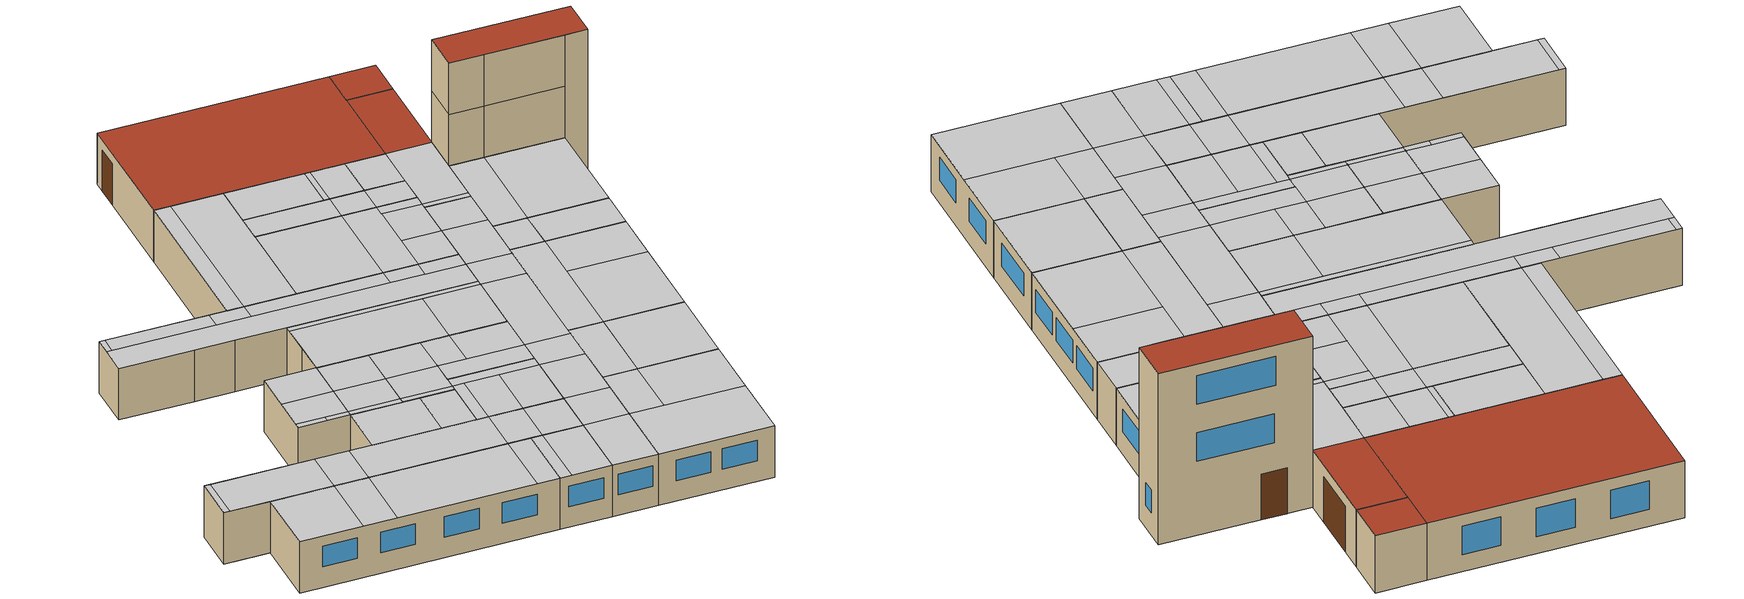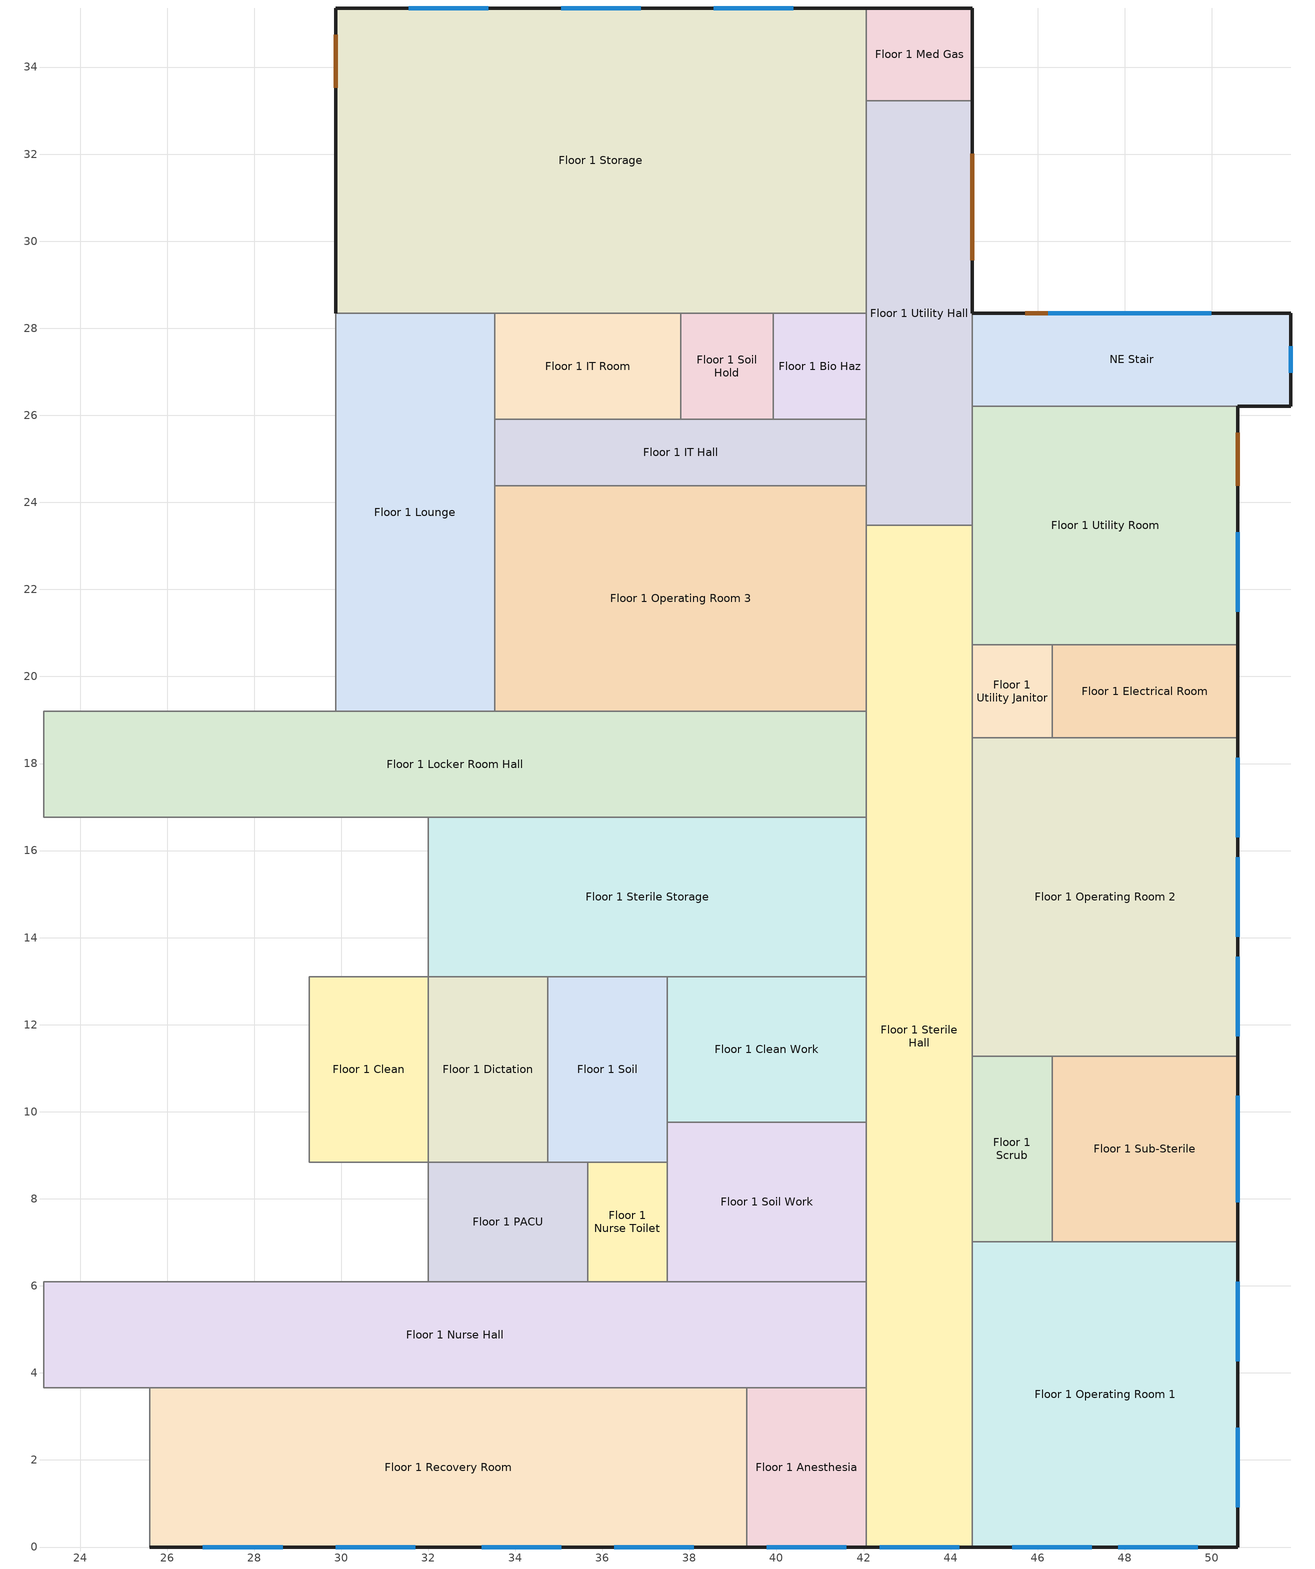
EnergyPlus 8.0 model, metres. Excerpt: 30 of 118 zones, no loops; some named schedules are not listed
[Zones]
Floor 1 Anesthesia
 floor ground (ext_slab_8in_with_carpet): 42.06,3.66 42.06,0 39.32,0 39.32,3.66 z0
 wall outside (nonres_ext_wall): 39.32,0 42.06,0 z0:3.05
 wall to Floor 1 Sterile Hall (int_wall): 42.06,0 42.06,3.66 z0:3.05
 wall to Floor 1 Nurse Hall (int_wall): 42.06,3.66 39.32,3.66 z0:3.05
 wall to Floor 1 Recovery Room (int_wall): 39.32,3.66 39.32,0 z0:3.05
 window (Window_U_0.40_SHGC_0.45): 39.78,0 41.61,0 z1.22:2.44
 ceiling to Floor 2 Exam Hall 3 (int_slab_ceiling): 39.32,0 39.93,0 39.93,3.66 39.32,3.66 z3.05
 ceiling to Floor 2 Exam 4 (int_slab_ceiling): 42.06,3.66 39.93,3.66 39.93,0 42.06,0 z3.05
Floor 1 Bio Haz
 floor ground (ext_slab_8in_with_carpet): 42.06,28.35 42.06,25.91 39.93,25.91 39.93,28.35 z0
 wall to Floor 1 Soil Hold (int_wall): 39.93,28.35 39.93,25.91 z0:3.05
 wall to Floor 1 Utility Hall (int_wall): 42.06,25.91 42.06,28.35 z0:3.05
 wall to Floor 1 Storage (int_wall): 42.06,28.35 39.93,28.35 z0:3.05
 wall to Floor 1 IT Hall (int_wall): 39.93,25.91 42.06,25.91 z0:3.05
 ceiling to Floor 2 Exam 6 (int_slab_ceiling): 42.06,25.91 42.06,28.35 39.93,28.35 39.93,25.91 z3.05
Floor 1 Clean
 floor ground (ext_slab_8in_with_carpet): 32,8.84 29.26,8.84 29.26,13.11 32,13.11 z0
 wall to Floor 1 Nurse Station (int_wall): 29.26,8.84 32,8.84 z0:3.05
 wall to Floor 1 Humid (int_wall): 32,13.11 29.26,13.11 z0:3.05
 wall to Floor 1 Nourishment (int_wall): 29.26,13.11 29.26,8.84 z0:3.05
 wall to Floor 1 Dictation (int_wall): 32,8.84 32,13.11 z0:3.05
 ceiling to Floor 2 Exam Hall 2 (int_slab_ceiling): 29.26,8.84 30.78,8.84 30.78,9.14 29.26,9.14 z3.05
 ceiling to Floor 2 Exam 3 (int_slab_ceiling): 32,8.84 32,9.14 30.78,9.14 30.78,8.84 z3.05
 ceiling to Floor 2 X-Ray (int_slab_ceiling): 29.26,13.11 29.26,10.97 32,10.97 32,13.11 z3.05
 ceiling to Floor 2 Reception Hall (int_slab_ceiling): 32,9.14 32,10.97 29.26,10.97 29.26,9.14 z3.05
Floor 1 Clean Work
 floor ground (ext_slab_8in_with_carpet): 37.49,9.75 37.49,13.11 42.06,13.11 42.06,9.75 z0
 wall to Floor 1 Sterile Storage (int_wall): 42.06,13.11 37.49,13.11 z0:3.05
 wall to Floor 1 Soil (int_wall): 37.49,13.11 37.49,9.75 z0:3.05
 wall to Floor 1 Sterile Hall (int_wall): 42.06,9.75 42.06,13.11 z0:3.05
 wall to Floor 1 Soil Work (int_wall): 37.49,9.75 42.06,9.75 z0:3.05
 ceiling to Floor 2 Scheduling 1 (int_slab_ceiling): 42.06,13.11 39.01,13.11 39.01,10.97 42.06,10.97 z3.05
 ceiling to Floor 2 X-Ray (int_slab_ceiling): 37.49,13.11 37.49,10.97 39.01,10.97 39.01,13.11 z3.05
 ceiling to Floor 2 Reception Hall (int_slab_ceiling): 42.06,10.97 37.49,10.97 37.49,9.75 42.06,9.75 z3.05
Floor 1 Dictation
 floor ground (ext_slab_8in_with_carpet): 34.75,13.11 34.75,8.84 32,8.84 32,13.11 z0
 wall to Floor 1 Sterile Storage (int_wall): 34.75,13.11 32,13.11 z0:3.05
 wall to Floor 1 Soil (int_wall): 34.75,8.84 34.75,13.11 z0:3.05
 wall to Floor 1 PACU (int_wall): 32,8.84 34.75,8.84 z0:3.05
 ceiling to Floor 2 Exam 3 (int_slab_ceiling): 34.75,8.84 34.75,9.14 32,9.14 32,8.84 z3.05
 ceiling to Floor 2 X-Ray (int_slab_ceiling): 32,13.11 32,10.97 34.75,10.97 34.75,13.11 z3.05
 ceiling to Floor 2 Reception Hall (int_slab_ceiling): 34.75,9.14 34.75,10.97 32,10.97 32,9.14 z3.05
Floor 1 Electrical Room
 floor ground (ext_slab_8in_with_carpet): 50.6,20.73 50.6,18.59 46.33,18.59 46.33,20.73 z0
 wall outside (nonres_ext_wall): 50.6,18.59 50.6,20.73 z0:3.05
 wall to Floor 1 Utility Janitor (int_wall): 46.33,20.73 46.33,18.59 z0:3.05
 wall to Floor 1 Operating Room 2 (int_wall): 46.33,18.59 50.6,18.59 z0:3.05
 wall to Floor 1 Utility Room (int_wall): 50.6,20.73 46.33,20.73 z0:3.05
 ceiling to Floor 2 Exam 5 (int_slab_ceiling): 50.6,18.59 50.6,20.73 46.33,20.73 46.33,18.59 z3.05
Floor 1 IT Hall
 floor ground (ext_slab_8in_with_carpet): 33.53,24.38 33.53,25.91 42.06,25.91 42.06,24.38 z0
 wall to Floor 1 Operating Room 3 (int_wall): 33.53,24.38 42.06,24.38 z0:3.05
 wall to Floor 1 Utility Hall (int_wall): 42.06,24.38 42.06,25.91 z0:3.05
 wall to Floor 1 Lounge (int_wall): 33.53,25.91 33.53,24.38 z0:3.05
 wall to Floor 1 Soil Hold (int_wall): 39.93,25.91 37.8,25.91 z0:3.05
 wall to Floor 1 IT Room (int_wall): 37.8,25.91 33.53,25.91 z0:3.05
 ceiling to Floor 2 Exam 6 (int_slab_ceiling): 42.06,25.91 39.93,25.91 39.93,24.38 42.06,24.38 z3.05
 ceiling to Floor 2 Exam Hall 4 (int_slab_ceiling): 39.93,25.91 38.1,25.91 38.1,24.38 39.93,24.38 z3.05
 ceiling to Floor 2 Exam 7 (int_slab_ceiling): 33.53,24.38 38.1,24.38 38.1,25.91 33.53,25.91 z3.05
Floor 1 IT Room
 floor ground (ext_slab_8in_with_carpet): 37.8,25.91 33.53,25.91 33.53,28.35 37.8,28.35 z0
 wall to Floor 1 Lounge (int_wall): 33.53,28.35 33.53,25.91 z0:3.05
 wall to Floor 1 Soil Hold (int_wall): 37.8,25.91 37.8,28.35 z0:3.05
 wall to Floor 1 Storage (int_wall): 37.8,28.35 33.53,28.35 z0:3.05
 ceiling to Floor 2 Exam 7 (int_slab_ceiling): 33.53,25.91 37.8,25.91 37.8,28.35 33.53,28.35 z3.05
Floor 1 Locker Room Hall
 floor ground (ext_slab_8in_with_carpet): 23.16,16.76 23.16,19.2 42.06,19.2 42.06,16.76 z0
 wall to Floor 1 Sterile Hall (int_wall): 42.06,16.76 42.06,19.2 z0:3.05
 wall to Floor 1 Pre-Op Hall (int_wall): 23.16,19.2 23.16,16.76 z0:3.05
 wall to Floor 1 Operating Room 3 (int_wall): 42.06,19.2 33.53,19.2 z0:3.05
 wall to Floor 1 Pre-Op Room 2 (int_wall): 23.16,16.76 27.13,16.76 z0:3.05
 wall to Floor 1 Nourishment (int_wall): 27.13,16.76 29.26,16.76 z0:3.05
 wall to Floor 1 Nurse Janitor (int_wall): 29.26,16.76 32,16.76 z0:3.05
 wall to Floor 1 Sterile Storage (int_wall): 32,16.76 42.06,16.76 z0:3.05
 wall to Floor 1 Locker Room (int_wall): 29.87,19.2 23.16,19.2 z0:3.05
 wall to Floor 1 Lounge (int_wall): 33.53,19.2 29.87,19.2 z0:3.05
 ceiling to Floor 2 Nurse Station 1 (int_slab_ceiling): 42.06,19.2 39.93,19.2 39.93,18.29 42.06,18.29 z3.05
 ceiling to Floor 2 Work Hall (int_slab_ceiling): 42.06,18.29 23.16,18.29 23.16,16.76 42.06,16.76 z3.05
 ceiling to Floor 2 Exam Hall 4 (int_slab_ceiling): 39.93,19.2 38.1,19.2 38.1,18.29 39.93,18.29 z3.05
 ceiling to Floor 2 Exam 7 (int_slab_ceiling): 30.78,19.2 30.78,18.29 38.1,18.29 38.1,19.2 z3.05
 ceiling to Floor 2 Exam Hall 5 (int_slab_ceiling): 28.96,19.2 28.96,18.29 30.78,18.29 30.78,19.2 z3.05
 ceiling to Floor 2 Nurse Station 2 (int_slab_ceiling): 28.96,19.2 23.47,19.2 23.47,18.29 28.96,18.29 z3.05
 ceiling to Floor 2 Exam Hall 6 (int_slab_ceiling): 23.16,18.29 23.47,18.29 23.47,19.2 23.16,19.2 z3.05
Floor 1 Lounge
 floor ground (ext_slab_8in_with_carpet): 29.87,19.2 29.87,28.35 33.53,28.35 33.53,19.2 z0
 wall to Floor 1 Locker Room (int_wall): 29.87,28.35 29.87,19.2 z0:3.05
 wall to Floor 1 Storage (int_wall): 33.53,28.35 29.87,28.35 z0:3.05
 wall to Floor 1 Operating Room 3 (int_wall): 33.53,19.2 33.53,24.38 z0:3.05
 ceiling to Floor 2 Exam 7 (int_slab_ceiling): 33.53,28.35 30.78,28.35 30.78,19.2 33.53,19.2 z3.05
 ceiling to Floor 2 Exam Hall 5 (int_slab_ceiling): 29.87,19.2 30.78,19.2 30.78,28.35 29.87,28.35 z3.05
Floor 1 Med Gas
 floor ground (ext_slab_8in_with_carpet): 42.06,33.22 42.06,35.36 44.5,35.36 44.5,33.22 z0
 wall outside (nonres_ext_wall): 44.5,33.22 44.5,35.36 42.06,35.36 z0:3.05
 wall to Floor 1 Utility Hall (int_wall): 42.06,33.22 44.5,33.22 z0:3.05
 wall to Floor 1 Storage (int_wall): 42.06,35.36 42.06,33.22 z0:3.05
 roof outside (nonres_roof): 42.06,35.36 42.06,33.22 44.5,33.22 44.5,35.36 z3.05
Floor 1 Nurse Hall
 floor ground (ext_slab_8in_with_carpet): 23.16,6.1 42.06,6.1 42.06,3.66 23.16,3.66 z0
 wall to Floor 1 Step Down (int_wall): 23.16,3.66 25.6,3.66 z0:3.05
 wall to Floor 1 Soil Work (int_wall): 42.06,6.1 37.49,6.1 z0:3.05
 wall to Floor 1 Pre-Op Hall (int_wall): 23.16,6.1 23.16,3.66 z0:3.05
 wall to Floor 1 Sterile Hall (int_wall): 42.06,3.66 42.06,6.1 z0:3.05
 wall to Floor 1 Nurse Toilet (int_wall): 37.49,6.1 35.66,6.1 z0:3.05
 wall to Floor 1 PACU (int_wall): 35.66,6.1 32,6.1 z0:3.05
 wall to Floor 1 Nurse Station (int_wall): 32,6.1 23.16,6.1 z0:3.05
 wall to Floor 1 Recovery Room (int_wall): 25.6,3.66 39.32,3.66 z0:3.05
 ceiling to Floor 2 Exam Hall 1 (int_slab_ceiling): 23.16,3.66 23.47,3.66 23.47,6.1 23.16,6.1 z3.05
 ceiling to Floor 2 Exam 2 (int_slab_ceiling): 28.96,3.66 28.96,6.1 23.47,6.1 23.47,3.66 z3.05
 ceiling to Floor 2 Exam 3 (int_slab_ceiling): 30.78,3.66 38.1,3.66 38.1,6.1 30.78,6.1 z3.05
 ceiling to Floor 2 Exam Hall 2 (int_slab_ceiling): 28.96,3.66 30.78,3.66 30.78,6.1 28.96,6.1 z3.05
 ceiling to Floor 2 Exam Hall 3 (int_slab_ceiling): 39.93,3.66 39.93,6.1 38.1,6.1 38.1,3.66 z3.05
 ceiling to Floor 2 Storage 1 (int_slab_ceiling): 42.06,6.1 39.93,6.1 39.93,3.66 42.06,3.66 z3.05
Floor 1 Nurse Toilet
 floor ground (ext_slab_8in_with_carpet): 35.66,6.1 35.66,8.84 37.49,8.84 37.49,6.1 z0
 wall to Floor 1 PACU (int_wall): 35.66,8.84 35.66,6.1 z0:3.05
 wall to Floor 1 Soil (int_wall): 37.49,8.84 35.66,8.84 z0:3.05
 wall to Floor 1 Soil Work (int_wall): 37.49,6.1 37.49,8.84 z0:3.05
 ceiling to Floor 2 Exam 3 (int_slab_ceiling): 35.66,8.84 35.66,6.1 37.49,6.1 37.49,8.84 z3.05
Floor 1 Operating Room 1
 floor ground (ext_slab_8in_with_carpet): 50.6,7.01 50.6,0 44.5,0 44.5,7.01 z0
 wall outside (nonres_ext_wall): 44.5,0 50.6,0 50.6,7.01 z0:3.05
 wall to Floor 1 Sterile Hall (int_wall): 44.5,7.01 44.5,0 z0:3.05
 wall to Floor 1 Sub-Sterile (int_wall): 50.6,7.01 46.33,7.01 z0:3.05
 wall to Floor 1 Scrub (int_wall): 46.33,7.01 44.5,7.01 z0:3.05
 window (Window_U_0.40_SHGC_0.45): 45.42,0 47.24,0 / 47.85,0 49.68,0 / 50.6,0.91 50.6,2.74 / 50.6,4.27 50.6,6.1 z1.22:2.44
 ceiling to Floor 2 Conference (int_slab_ceiling): 50.6,0 50.6,3.66 44.5,3.66 44.5,0 z3.05
 ceiling to Floor 2 Office (int_slab_ceiling): 50.6,7.01 46.33,7.01 46.33,3.66 50.6,3.66 z3.05
 ceiling to Floor 2 Office Hall (int_slab_ceiling): 44.5,3.66 46.33,3.66 46.33,7.01 44.5,7.01 z3.05
Floor 1 Operating Room 2
 floor ground (ext_slab_8in_with_carpet): 50.6,18.59 50.6,11.28 44.5,11.28 44.5,18.59 z0
 wall outside (nonres_ext_wall): 50.6,11.28 50.6,18.59 z0:3.05
 wall to Floor 1 Utility Janitor (int_wall): 46.33,18.59 44.5,18.59 z0:3.05
 wall to Floor 1 Scrub (int_wall): 44.5,11.28 46.33,11.28 z0:3.05
 wall to Floor 1 Sterile Hall (int_wall): 44.5,18.59 44.5,11.28 z0:3.05
 wall to Floor 1 Sub-Sterile (int_wall): 46.33,11.28 50.6,11.28 z0:3.05
 window (Window_U_0.40_SHGC_0.45): 50.6,11.73 50.6,13.56 / 50.6,16.31 50.6,18.14 / 50.6,14.02 50.6,15.85 z1.22:2.44
 ceiling to Floor 2 Office Hall (int_slab_ceiling): 44.5,18.59 44.5,11.28 46.33,11.28 46.33,18.59 z3.05
 ceiling to Floor 2 Office (int_slab_ceiling): 46.33,15.85 46.33,11.28 50.6,11.28 50.6,15.85 z3.05
 ceiling to Floor 2 Utility (int_slab_ceiling): 46.33,18.59 46.33,15.85 50.6,15.85 50.6,18.59 z3.05
Floor 1 Operating Room 3
 floor ground (ext_slab_8in_with_carpet): 42.06,24.38 42.06,19.2 33.53,19.2 33.53,24.38 z0
 wall to Floor 1 Utility Hall (int_wall): 42.06,23.47 42.06,24.38 z0:3.05
 wall to Floor 1 Sterile Hall (int_wall): 42.06,19.2 42.06,23.47 z0:3.05
 ceiling to Floor 2 Exam 6 (int_slab_ceiling): 39.93,24.38 39.93,23.77 42.06,23.77 42.06,24.38 z3.05
 ceiling to Floor 2 Exam Hall 4 (int_slab_ceiling): 39.93,24.38 38.1,24.38 38.1,19.2 39.93,19.2 z3.05
 ceiling to Floor 2 Storage 2 (int_slab_ceiling): 39.93,23.77 39.93,21.34 42.06,21.34 42.06,23.77 z3.05
 ceiling to Floor 2 Nurse Station 1 (int_slab_ceiling): 42.06,19.2 42.06,21.34 39.93,21.34 39.93,19.2 z3.05
 ceiling to Floor 2 Exam 7 (int_slab_ceiling): 33.53,19.2 38.1,19.2 38.1,24.38 33.53,24.38 z3.05
Floor 1 PACU
 floor ground (ext_slab_8in_with_carpet): 32,6.1 32,8.84 35.66,8.84 35.66,6.1 z0
 wall to Floor 1 Soil (int_wall): 35.66,8.84 34.75,8.84 z0:3.05
 wall to Floor 1 Nurse Station (int_wall): 32,8.84 32,6.1 z0:3.05
 ceiling to Floor 2 Exam 3 (int_slab_ceiling): 32,8.84 32,6.1 35.66,6.1 35.66,8.84 z3.05
Floor 1 Recovery Room
 floor ground (ext_slab_8in_with_carpet): 39.32,0 25.6,0 25.6,3.66 39.32,3.66 z0
 wall outside (nonres_ext_wall): 25.6,0 39.32,0 z0:3.05
 wall to Floor 1 Step Down (int_wall): 25.6,3.66 25.6,0 z0:3.05
 window (Window_U_0.40_SHGC_0.45): 29.87,0 31.7,0 / 33.22,0 35.05,0 / 36.27,0 38.1,0 / 26.82,0 28.65,0 z1.22:2.44
 ceiling to Floor 2 Exam 2 (int_slab_ceiling): 25.6,0 28.96,0 28.96,3.66 25.6,3.66 z3.05
 ceiling to Floor 2 Exam 3 (int_slab_ceiling): 30.78,0 38.1,0 38.1,3.66 30.78,3.66 z3.05
 ceiling to Floor 2 Exam Hall 2 (int_slab_ceiling): 28.96,0 30.78,0 30.78,3.66 28.96,3.66 z3.05
 ceiling to Floor 2 Exam Hall 3 (int_slab_ceiling): 39.32,3.66 38.1,3.66 38.1,0 39.32,0 z3.05
Floor 1 Scrub
 floor ground (ext_slab_8in_with_carpet): 46.33,7.01 44.5,7.01 44.5,11.28 46.33,11.28 z0
 wall to Floor 1 Sub-Sterile (int_wall): 46.33,7.01 46.33,11.28 z0:3.05
 wall to Floor 1 Sterile Hall (int_wall): 44.5,11.28 44.5,7.01 z0:3.05
 ceiling to Floor 2 Office Hall (int_slab_ceiling): 44.5,7.01 46.33,7.01 46.33,11.28 44.5,11.28 z3.05
Floor 1 Soil
 floor ground (ext_slab_8in_with_carpet): 37.49,8.84 34.75,8.84 34.75,13.11 37.49,13.11 z0
 wall to Floor 1 Soil Work (int_wall): 37.49,8.84 37.49,9.75 z0:3.05
 wall to Floor 1 Sterile Storage (int_wall): 37.49,13.11 34.75,13.11 z0:3.05
 ceiling to Floor 2 Exam 3 (int_slab_ceiling): 37.49,8.84 37.49,9.14 34.75,9.14 34.75,8.84 z3.05
 ceiling to Floor 2 X-Ray (int_slab_ceiling): 34.75,13.11 34.75,10.97 37.49,10.97 37.49,13.11 z3.05
 ceiling to Floor 2 Reception Hall (int_slab_ceiling): 37.49,9.14 37.49,10.97 34.75,10.97 34.75,9.14 z3.05
Floor 1 Soil Hold
 floor ground (ext_slab_8in_with_carpet): 39.93,28.35 39.93,25.91 37.8,25.91 37.8,28.35 z0
 wall to Floor 1 Storage (int_wall): 39.93,28.35 37.8,28.35 z0:3.05
 ceiling to Floor 2 Exam Hall 4 (int_slab_ceiling): 39.93,28.35 38.1,28.35 38.1,25.91 39.93,25.91 z3.05
 ceiling to Floor 2 Exam 7 (int_slab_ceiling): 37.8,25.91 38.1,25.91 38.1,28.35 37.8,28.35 z3.05
Floor 1 Soil Work
 floor ground (ext_slab_8in_with_carpet): 42.06,9.75 42.06,6.1 37.49,6.1 37.49,9.75 z0
 wall to Floor 1 Sterile Hall (int_wall): 42.06,6.1 42.06,9.75 z0:3.05
 ceiling to Floor 2 Exam 3 (int_slab_ceiling): 37.49,6.1 38.1,6.1 38.1,9.14 37.49,9.14 z3.05
 ceiling to Floor 2 Exam Hall 3 (int_slab_ceiling): 38.1,6.1 39.93,6.1 39.93,9.14 38.1,9.14 z3.05
 ceiling to Floor 2 Reception Hall (int_slab_ceiling): 42.06,9.14 42.06,9.75 37.49,9.75 37.49,9.14 z3.05
 ceiling to Floor 2 Dictation (int_slab_ceiling): 42.06,6.1 42.06,9.14 39.93,9.14 39.93,6.1 z3.05
Floor 1 Sterile Hall
 floor ground (ext_slab_8in_with_carpet): 42.06,23.47 44.5,23.47 44.5,0 42.06,0 z0
 wall outside (nonres_ext_wall): 42.06,0 44.5,0 z0:3.05
 wall to Floor 1 Utility Hall (int_wall): 44.5,23.47 42.06,23.47 z0:3.05
 wall to Floor 1 Sterile Storage (int_wall): 42.06,16.76 42.06,13.11 z0:3.05
 wall to Floor 1 Utility Janitor (int_wall): 44.5,18.59 44.5,20.73 z0:3.05
 wall to Floor 1 Utility Room (int_wall): 44.5,20.73 44.5,23.47 z0:3.05
 window (Window_U_0.40_SHGC_0.45): 42.37,0 44.2,0 z1.22:2.44
 ceiling to Floor 2 Conference (int_slab_ceiling): 44.5,0 44.5,3.66 42.06,3.66 42.06,0 z3.05
 ceiling to Floor 2 Storage 2 (int_slab_ceiling): 42.06,23.47 42.06,21.34 44.5,21.34 44.5,23.47 z3.05
 ceiling to Floor 2 Lounge (int_slab_ceiling): 42.06,6.1 44.5,6.1 44.5,9.14 42.06,9.14 z3.05
 ceiling to Floor 2 Conference Toilet (int_slab_ceiling): 44.5,3.66 44.5,6.1 42.06,6.1 42.06,3.66 z3.05
 ceiling to Floor 2 Scheduling 1 (int_slab_ceiling): 42.06,10.97 44.5,10.97 44.5,16.46 42.06,16.46 z3.05
 ceiling to Floor 2 Work Hall (int_slab_ceiling): 42.06,16.46 44.5,16.46 44.5,18.29 42.06,18.29 z3.05
 ceiling to Floor 2 Reception Hall (int_slab_ceiling): 44.5,9.14 44.5,10.97 42.06,10.97 42.06,9.14 z3.05
 ceiling to Floor 2 Nurse Station 1 (int_slab_ceiling): 44.5,21.34 42.06,21.34 42.06,18.29 44.5,18.29 z3.05
Floor 1 Sterile Storage
 floor ground (ext_slab_8in_with_carpet): 42.06,16.76 42.06,13.11 32,13.11 32,16.76 z0
 wall to Floor 1 Nurse Janitor (int_wall): 32,16.76 32,14.94 z0:3.05
 wall to Floor 1 Humid (int_wall): 32,14.94 32,13.11 z0:3.05
 ceiling to Floor 2 Scheduling 1 (int_slab_ceiling): 42.06,13.11 42.06,16.46 39.01,16.46 39.01,13.11 z3.05
 ceiling to Floor 2 Work Hall (int_slab_ceiling): 32,16.76 32,16.46 42.06,16.46 42.06,16.76 z3.05
 ceiling to Floor 2 X-Ray (int_slab_ceiling): 39.01,13.11 39.01,16.46 32,16.46 32,13.11 z3.05
Floor 1 Storage
 floor ground (ext_slab_8in_with_carpet): 29.87,35.36 42.06,35.36 42.06,28.35 29.87,28.35 z0
 wall outside (nonres_ext_wall): 42.06,35.36 29.87,35.36 29.87,28.35 z0:3.05
 wall to Floor 1 Utility Hall (int_wall): 42.06,28.35 42.06,33.22 z0:3.05
 window (Window_U_0.40_SHGC_0.45): 40.39,35.36 38.56,35.36 / 36.88,35.36 35.05,35.36 / 33.38,35.36 31.55,35.36 z0.91:2.44
 door (OpaqueDoor): 29.87,34.75 29.87,33.53 z0:2.44
 roof outside (nonres_roof): 42.06,35.36 29.87,35.36 29.87,28.35 42.06,28.35 z3.05
Floor 1 Sub-Sterile
 floor ground (ext_slab_8in_with_carpet): 46.33,7.01 46.33,11.28 50.6,11.28 50.6,7.01 z0
 wall outside (nonres_ext_wall): 50.6,7.01 50.6,11.28 z0:3.05
 window (Window_U_0.40_SHGC_0.45): 50.6,7.92 50.6,10.36 z1.22:2.44
 ceiling to Floor 2 Office (int_slab_ceiling): 46.33,11.28 46.33,7.01 50.6,7.01 50.6,11.28 z3.05
Floor 1 Utility Hall
 floor ground (ext_slab_8in_with_carpet): 44.5,23.47 42.06,23.47 42.06,33.22 44.5,33.22 z0
 wall outside (nonres_ext_wall): 44.5,28.35 44.5,33.22 z0:3.05
 wall to Floor 1 Utility Room (int_wall): 44.5,23.47 44.5,26.21 z0:3.05
 wall to NE Stair (int_wall): 44.5,26.21 44.5,28.35 z0:3.05
 door (OpaqueDoor): 44.5,29.57 44.5,32 z0:2.44
 ceiling to Floor 2 Storage 2 (int_slab_ceiling): 44.5,23.47 44.5,23.77 42.06,23.77 42.06,23.47 z3.05
 ceiling to Floor 2 Exam 6 (int_slab_ceiling): 44.5,28.35 42.06,28.35 42.06,23.77 44.5,23.77 z3.05
 roof outside (nonres_roof): 42.06,33.22 42.06,28.35 44.5,28.35 44.5,33.22 z3.05
Floor 1 Utility Janitor
 floor ground (ext_slab_8in_with_carpet): 46.33,18.59 44.5,18.59 44.5,20.73 46.33,20.73 z0
 wall to Floor 1 Utility Room (int_wall): 46.33,20.73 44.5,20.73 z0:3.05
 ceiling to Floor 2 Office Hall (int_slab_ceiling): 44.5,18.59 46.33,18.59 46.33,20.73 44.5,20.73 z3.05
Floor 1 Utility Room
 floor ground (ext_slab_8in_with_carpet): 44.5,20.73 44.5,26.21 50.6,26.21 50.6,20.73 z0
 wall outside (nonres_ext_wall): 50.6,20.73 50.6,26.21 z0:3.05
 wall to NE Stair (int_wall): 50.6,26.21 44.5,26.21 z0:3.05
 window (Window_U_0.40_SHGC_0.45): 50.6,21.49 50.6,23.32 z1.22:2.44
 door (OpaqueDoor): 50.6,24.38 50.6,25.6 z0:2.44
 ceiling to Floor 2 Office Hall (int_slab_ceiling): 46.33,26.21 44.5,26.21 44.5,20.73 46.33,20.73 z3.05
 ceiling to Floor 2 Exam 5 (int_slab_ceiling): 46.33,26.21 46.33,20.73 50.6,20.73 50.6,26.21 z3.05
NE Stair
 floor ground (ext_slab_8in_with_carpet): 51.82,28.35 51.82,26.21 44.5,26.21 44.5,28.35 z0
 wall outside (nonres_ext_wall): 50.6,26.21 51.82,26.21 51.82,28.35 44.5,28.35 z0:9.14
 wall to Floor 2 Office Hall (int_wall): 44.5,26.21 46.33,26.21 z3.05:6.1
 wall to Floor 2 Exam 5 (int_wall): 46.33,26.21 50.6,26.21 z3.05:6.1
 wall to Floor 3 Mechanical Hall (int_wall): 44.5,26.21 46.33,26.21 z6.1:9.14
 wall to Floor 2 Exam 6 (int_wall): 44.5,28.35 44.5,26.21 z3.05:6.1
 wall to Floor 3 Mechanical (int_wall): 46.33,26.21 50.6,26.21 z6.1:9.14
 wall to Floor 3 Lounge (int_wall): 44.5,28.35 44.5,26.21 z6.1:9.14
 window (Window_U_0.40_SHGC_0.45): 51.82,26.97 51.82,27.58 z1.22:2.44; 49.99,28.35 46.24,28.35 z7.01:8.53; 49.99,28.35 46.33,28.35 z3.96:5.49
 door (OpaqueDoor): 46.94,28.35 45.72,28.35 z0:2.44
 roof outside (nonres_roof): 51.82,26.21 51.82,28.35 44.5,28.35 44.5,26.21 z9.14
[Building]
OutPatient HealthCare: North Axis {deg}=0; Terrain=City; Loads Convergence Tolerance Value=0.04; Temperature Convergence Tolerance Value {deltaC}=0.2; Solar Distribution=FullInteriorAndExterior; Maximum Number of Warmup Days=25; Minimum Number of Warmup Days=6
[Site:Location]
Site:Location=Duluth International Arpt_MN_USA Design_Conditions; Latitude {N+ S-}=46.83; Longitude {W- E+}=-92.22; Time Zone Relative to GMT {GMT+/-}=-6; Elevation {m}=433
[SizingPeriod:DesignDay] Day of Month=21; Dry-Bulb Temperature Range Modifier Type=DefaultMultipliers; Humidity Condition Type=Wetbulb; Barometric Pressure {Pa}=96230; Rain {Yes/No}=No; Snow on ground {Yes/No}=No; Daylight Savings Time Indicator=No
Name | Month | Day Type | Maximum Dry-Bulb Temperature {C} | Daily Dry-Bulb Temperature Range {C} | Wetbulb at Maximum Dry-Bulb {C} | Wind Speed {m/s} design conditions vs. traditional 6.71 m/s (15 mph) | Wind Direction {Degrees; N=0, S=180} | Solar Model Indicator | Clearness {0.0 to 1.1} | Wind Speed {m/s} design conditions vs. traditional 3.35 m/s (7mph) | ASHRAE Clear Sky Optical Depth for Beam Irradiance (taub) | ASHRAE Clear Sky Optical Depth for Diffuse Irradiance (taud)
Duluth International Arpt Ann Htg 99.6% Condns DB | 1 | WinterDesignDay | -28.6 | 0 | -28.6 | 4.6 | 310 | ASHRAEClearSky | 0
Duluth International Arpt Ann Clg .4% Condns DB=>MWB | 7 | SummerDesignDay | 29.2 | 10.9 | 21 |  | 220 | ASHRAETau |  | 5.2 | 0.398 | 2.218
[Site:GroundTemperature:BuildingSurface]
20.1, 20.01, 20.06, 20.15, 20.26, 21.25, 21.51, 21.59, 21.58, 20.66, 20.44, 20.23
[Site:WaterMainsTemperature]
Calculation Method=CORRELATION; Annual Average Outdoor Air Temperature {C}=3.19; Maximum Difference In Monthly Average Outdoor Air Temperatures {deltaC}=31.72
[Material]
Name | Roughness | Thickness {m} | Conductivity {W/m-K} | Density {kg/m3} | Specific Heat {J/kg-K} | Thermal Absorptance | Solar Absorptance | Visible Absorptance | Absorptance:Thermal | Absorptance:Solar | Absorptance:Visible
Std Wood 6inch | MediumSmooth | 0.15 | 0.12 | 540 | 1210 | 0.9 | 0.7 | 0.7
F07 25mm stucco | Smooth | 0.0254 | 0.72 | 1856 | 840 | 0.9 | 0.7 | 0.7
F08 Metal surface | Smooth | 0.0008 | 45.28 | 7824 | 500
F13 Built-up roofing | Rough | 0.0095 | 0.16 | 1120 | 1460 |  |  |  | 0.9 | 0.7
G01 13mm gypsum board | Smooth | 0.0127 | 0.16 | 800 | 1090 |  |  |  | 0.9 | 0.7 | 0.5
G01 16mm gypsum board | MediumSmooth | 0.0159 | 0.16 | 800 | 1090
100mm Normalweight concrete floor | MediumRough | 0.1016 | 2.31 | 2322 | 832
200mm Normalweight concrete floor | MediumRough | 0.2032 | 2.31 | 2322 | 832
[Material:NoMass]
CP02 CARPET PAD: VeryRough, 0.21648, 0.9, 0.7, 0.8
Nonres_Roof_Insulation: MediumSmooth, 6.09289, 0.9, 0.7, 0.7
Nonres_Exterior_Wall_Insulation: MediumSmooth, 3.21036, 0.9, 0.7, 0.7
Std Opaque Door Panel: MediumRough, 0.123457, 0.9, 0.7, 0.7
[Construction]
InteriorFurnishings: Std Wood 6inch
OpaqueDoor: Std Opaque Door Panel
int_wall: G01 13mm gypsum board, G01 13mm gypsum board
ext_slab_8in_with_carpet: 200mm Normalweight concrete floor, CP02 CARPET PAD
int_slab_ceiling: CP02 CARPET PAD, 100mm Normalweight concrete floor
nonres_roof: F13 Built-up roofing, Nonres_Roof_Insulation, F08 Metal surface
nonres_ext_wall: F07 25mm stucco, G01 16mm gypsum board, Nonres_Exterior_Wall_Insulation, G01 16mm gypsum board
Window_U_0.40_SHGC_0.45: ECABS-2 BLEACHED 6MM, AIR 6MM, LoE SPEC SEL CLEAR 6MM Rev
[WindowMaterial:Glazing]
LoE SPEC SEL CLEAR 6MM Rev: SpectralAverage, , .006, .43, .42, .3, .77, .06, .07, 0, .03, .84, .9
ECABS-2 BLEACHED 6MM: SpectralAverage, , .006, .814, .086, .086, .847, .099, .099, 0, .84, .1, .9
[WindowMaterial:Gas]
AIR 6MM: Gas Type=Air; Thickness {m}=0.0063
[Zone] Type=1; Multiplier=1; Ceiling Height {m}=-9999; Floor Area {m2}=autocalculate; Part of Total Floor Area=Yes
Name | Volume {m3}
Floor 1 Anesthesia; Floor 1 PACU | 30.5822
Floor 1 Bio Haz; Floor 1 Med Gas; Floor 1 Soil Hold | 15.8574
Floor 1 Clean; Floor 1 Dictation; Floor 1 Soil | 35.6792
Floor 1 Clean Work | 46.7228
Floor 1 Electrical Room | 27.7505
Floor 1 IT Hall | 39.6436
Floor 1 IT Room | 31.7149
Floor 1 Locker Room Hall; Floor 1 Nurse Hall | 140.4516
Floor 1 Lounge; Floor 1 Utility Room | 101.9406
Floor 1 Nurse Toilet | 15.2911
Floor 1 Operating Room 1 | 130.2575
Floor 1 Operating Room 2 | 135.9209
Floor 1 Operating Room 3 | 134.7882
Floor 1 Recovery Room | 152.911
Floor 1 Scrub | 23.7862
Floor 1 Soil Work | 50.9703
Floor 1 Sterile Hall | 174.4318
Floor 1 Sterile Storage | 112.1347
Floor 1 Storage | 260.515
Floor 1 Sub-Sterile | 55.501
Floor 1 Utility Hall | 72.4911
Floor 1 Utility Janitor | 11.8931
NE Stair | 142.7169
[InternalMass] Construction=InteriorFurnishings
Name | Zone | Surface Area {m2}
Floor 1 Anesthesia_InternalMass_1 | Floor 1 Anesthesia | 20.0671
Floor 1 Bio Haz_InternalMass_1 | Floor 1 Bio Haz | 10.4051
Floor 1 Clean_InternalMass_1 | Floor 1 Clean | 23.4116
Floor 1 Clean Work_InternalMass_1 | Floor 1 Clean Work | 30.658
Floor 1 Dictation_InternalMass_1 | Floor 1 Dictation | 23.4116
Floor 1 Electrical Room_InternalMass_1 | Floor 1 Electrical Room | 18.209
Floor 1 IT Hall_InternalMass_1 | Floor 1 IT Hall | 26.0129
Floor 1 IT Room_InternalMass_1 | Floor 1 IT Room | 20.8103
Floor 1 Locker Room Hall_InternalMass_1 | Floor 1 Locker Room Hall | 92.1598
Floor 1 Lounge_InternalMass_1 | Floor 1 Lounge | 66.8902
Floor 1 Med Gas_InternalMass_1 | Floor 1 Med Gas | 10.4051
Floor 1 Nurse Hall_InternalMass_1 | Floor 1 Nurse Hall | 92.1598
Floor 1 Nurse Toilet_InternalMass_1 | Floor 1 Nurse Toilet | 10.0335
Floor 1 Operating Room 1_InternalMass_1 | Floor 1 Operating Room 1 | 85.4708
Floor 1 Operating Room 2_InternalMass_1 | Floor 1 Operating Room 2 | 89.1869
Floor 1 Operating Room 3_InternalMass_1 | Floor 1 Operating Room 3 | 88.4437
Floor 1 PACU_InternalMass_1 | Floor 1 PACU | 20.0671
Floor 1 Recovery Room_InternalMass_1 | Floor 1 Recovery Room | 100.3353
Floor 1 Scrub_InternalMass_1 | Floor 1 Scrub | 15.6077
Floor 1 Soil_InternalMass_1 | Floor 1 Soil | 23.4116
Floor 1 Soil Hold_InternalMass_1 | Floor 1 Soil Hold | 10.4051
Floor 1 Soil Work_InternalMass_1 | Floor 1 Soil Work | 33.4451
Floor 1 Sterile Hall_InternalMass_1 | Floor 1 Sterile Hall | 114.4565
Floor 1 Sterile Storage_InternalMass_1 | Floor 1 Sterile Storage | 73.5792
Floor 1 Storage_InternalMass_1 | Floor 1 Storage | 170.9416
Floor 1 Sub-Sterile_InternalMass_1 | Floor 1 Sub-Sterile | 36.418
Floor 1 Utility Hall_InternalMass_1 | Floor 1 Utility Hall | 47.5664
Floor 1 Utility Janitor_InternalMass_1 | Floor 1 Utility Janitor | 7.8039
Floor 1 Utility Room_InternalMass_1 | Floor 1 Utility Room | 66.8902
NE Stair_InternalMass_1 | NE Stair | 31.2154
[People] Number of People Schedule=BLDG_OCC_SCH; Number of People Calculation Method=People/Area; Fraction Radiant=0.3; Sensible Heat Fraction=AUTOCALCULATE; Activity Level Schedule=ACTIVITY_SCH; Enable ASHRAE 55 Comfort Warnings=No; Mean Radiant Temperature Calculation Type=ZoneAveraged; Work Efficiency Schedule=WORK_EFF_SCH; Clothing Insulation Schedule=CLOTHING_SCH; Air Velocity Schedule=AIR_VELO_SCH; Thermal Comfort Model 1 Type=FANGER
Name | Zone or ZoneList | People per Zone Floor Area {person/m2}
Floor 1 Anesthesia People | Floor 1 Anesthesia | 0.215299
Floor 1 Clean People | Floor 1 Clean | 0.215299
Floor 1 Clean Work People | Floor 1 Clean Work | 0.215299
Floor 1 Dictation People | Floor 1 Dictation | 0.0538248
Floor 1 IT Room People | Floor 1 IT Room | 0.0538248
Floor 1 Lounge People | Floor 1 Lounge | 0.161474
Floor 1 Operating Room 1 People | Floor 1 Operating Room 1 | 0.215299
Floor 1 Operating Room 2 People | Floor 1 Operating Room 2 | 0.215299
Floor 1 Operating Room 3 People | Floor 1 Operating Room 3 | 0.215299
Floor 1 PACU People | Floor 1 PACU | 0.215299
Floor 1 Recovery Room People | Floor 1 Recovery Room | 0.215299
Floor 1 Soil People | Floor 1 Soil | 0.215299
Floor 1 Soil Hold People | Floor 1 Soil Hold | 0.215299
Floor 1 Soil Work People | Floor 1 Soil Work | 0.215299
[Lights] Design Level Calculation Method=Watts/Area; Return Air Fraction=0; Fraction Radiant=0.7; Fraction Visible=0.2; Fraction Replaceable=1; Return Air Fraction Calculated from Plenum Temperature=No
Floor 1 Anesthesia_Lights: Zone or ZoneList=Floor 1 Anesthesia; Schedule=BLDG_LIGHT_SCH; Watts per Zone Floor Area {W/m2}=17.8681
Floor 1 Bio Haz_Lights: Zone or ZoneList=Floor 1 Bio Haz; Schedule=BLDG_LIGHT_STORAGE_SCH; Watts per Zone Floor Area {W/m2}{W/=6.78126
Floor 1 Clean_Lights: Zone or ZoneList=Floor 1 Clean; Schedule=BLDG_LIGHT_SCH; Watts per Zone Floor Area {W/m2}{W/m2=17.8681
Floor 1 Clean Work_Lights: Zone or ZoneList=Floor 1 Clean Work; Schedule=BLDG_LIGHT_SCH; Watts per Zone Floor Area {W/m2}{W/m2=17.8681
Floor 1 Dictation_Lights: Zone or ZoneList=Floor 1 Dictation; Schedule=BLDG_LIGHT_OFFICE_SCH; Watts per Zone Floor Area {W/m2}{W/m=11.9479
Floor 1 Electrical Room_Lights: Zone or ZoneList=Floor 1 Electrical Room; Schedule=BLDG_LIGHT_SCH; Watts per Zone Floor Area {W/m2}{W/=17.8681
Floor 1 IT Hall_Lights: Zone or ZoneList=Floor 1 IT Hall; Schedule=BLDG_LIGHT_CORRIDOR_SCH; Watts per Zone Floor Area {W/m2}{W=8.52502
Floor 1 IT Room_Lights: Zone or ZoneList=Floor 1 IT Room; Schedule=BLDG_LIGHT_OFFICE_SCH; Watts per Zone Floor Area {W/m2}{W/m=11.9479
Floor 1 Locker Room Hall_Lights: Zone or ZoneList=Floor 1 Locker Room Hall; Schedule=BLDG_LIGHT_CORRIDOR_SCH; Watts per Zone Floor Area {W/m2}{W=8.52502
Floor 1 Lounge_Lights: Zone or ZoneList=Floor 1 Lounge; Schedule=BLDG_LIGHT_SCH; Watts per Zone Floor Area {W/m2}{W/m=9.9028
Floor 1 Med Gas_Lights: Zone or ZoneList=Floor 1 Med Gas; Schedule=BLDG_LIGHT_STORAGE_SCH; Watts per Zone Floor Area {W/m2}{W/=6.78126
Floor 1 Nurse Hall_Lights: Zone or ZoneList=Floor 1 Nurse Hall; Schedule=BLDG_LIGHT_CORRIDOR_SCH; Watts per Zone Floor Area {W/m2}{W=8.52502
Floor 1 Nurse Toilet_Lights: Zone or ZoneList=Floor 1 Nurse Toilet; Schedule=BLDG_LIGHT_TOILET_SCH; Watts per Zone Floor Area {W/m2}{W/m=10.5486
Floor 1 Operating Room 1_Lights: Zone or ZoneList=Floor 1 Operating Room 1; Schedule=BLDG_LIGHT_SCH; Watts per Zone Floor Area {W/m2}{=26.6945
Floor 1 Operating Room 2_Lights: Zone or ZoneList=Floor 1 Operating Room 2; Schedule=BLDG_LIGHT_SCH; Watts per Zone Floor Area {W/m2}{=26.6945
Floor 1 Operating Room 3_Lights: Zone or ZoneList=Floor 1 Operating Room 3; Schedule=BLDG_LIGHT_SCH; Watts per Zone Floor Area {W/m2}{=26.6945
Floor 1 PACU_Lights: Zone or ZoneList=Floor 1 PACU; Schedule=BLDG_LIGHT_SCH; Watts per Zone Floor Area {W/m2}{W=12.3785
Floor 1 Recovery Room_Lights: Zone or ZoneList=Floor 1 Recovery Room; Schedule=BLDG_LIGHT_SCH; Watts per Zone Floor Area {W/m2}{W=12.3785
Floor 1 Scrub_Lights: Zone or ZoneList=Floor 1 Scrub; Schedule=BLDG_LIGHT_CORRIDOR_SCH; Watts per Zone Floor Area {W/m2}{W=8.52502
Floor 1 Soil_Lights: Zone or ZoneList=Floor 1 Soil; Schedule=BLDG_LIGHT_SCH; Watts per Zone Floor Area {W/m2}{W/m=17.8681
Floor 1 Soil Hold_Lights: Zone or ZoneList=Floor 1 Soil Hold; Schedule=BLDG_LIGHT_SCH; Watts per Zone Floor Area {W/m2}{W/m=17.8681
Floor 1 Soil Work_Lights: Zone or ZoneList=Floor 1 Soil Work; Schedule=BLDG_LIGHT_SCH; Watts per Zone Floor Area {W/m2}{W/m=17.8681
Floor 1 Sterile Hall_Lights: Zone or ZoneList=Floor 1 Sterile Hall; Schedule=BLDG_LIGHT_CORRIDOR_SCH; Watts per Zone Floor Area {W/m2}{W=8.52502
Floor 1 Sterile Storage_Lights: Zone or ZoneList=Floor 1 Sterile Storage; Schedule=BLDG_LIGHT_STORAGE_SCH; Watts per Zone Floor Area {W/m2}{W/=6.78126
Floor 1 Storage_Lights: Zone or ZoneList=Floor 1 Storage; Schedule=BLDG_LIGHT_STORAGE_SCH; Watts per Zone Floor Area {W/m2}{W/=6.78126
Floor 1 Sub-Sterile_Lights: Zone or ZoneList=Floor 1 Sub-Sterile; Schedule=BLDG_LIGHT_CORRIDOR_SCH; Watts per Zone Floor Area {W/m2}{W=8.52502
Floor 1 Utility Hall_Lights: Zone or ZoneList=Floor 1 Utility Hall; Schedule=BLDG_LIGHT_CORRIDOR_SCH; Watts per Zone Floor Area {W/m2}{W=8.52502
Floor 1 Utility Janitor_Lights: Zone or ZoneList=Floor 1 Utility Janitor; Schedule=BLDG_LIGHT_STORAGE_SCH; Watts per Zone Floor Area {W/m2}{W/=6.78126
Floor 1 Utility Room_Lights: Zone or ZoneList=Floor 1 Utility Room; Schedule=BLDG_LIGHT_STORAGE_SCH; Watts per Zone Floor Area {W/m2}{W/=6.78126
NE Stair_Lights: Zone or ZoneList=NE Stair; Schedule=BLDG_LIGHT_CORRIDOR_SCH; Watts per Zone Floor Area {W/m2}{W=8.52502
[ElectricEquipment] Schedule=BLDG_EQUIP_SCH; Design Level Calculation Method=EquipmentLevel; Fraction Latent=0; Fraction Radiant=0.5; Fraction Lost=0
Name | Zone or ZoneList | Design Level {W}
Floor 1 Anesthesia_PlugMisc_Equip | Floor 1 Anesthesia | 216.0219
Floor 1 Bio Haz_PlugMisc_Equip | Floor 1 Bio Haz | 5.6188
Floor 1 Clean_PlugMisc_Equip | Floor 1 Clean | 252.0255
Floor 1 Clean Work_PlugMisc_Equip | Floor 1 Clean Work | 330.0334
Floor 1 Dictation_PlugMisc_Equip | Floor 1 Dictation | 138.5965
Floor 1 Electrical Room_PlugMisc_Equip | Floor 1 Electrical Room | 490.0041
Floor 1 IT Hall_PlugMisc_Equip | Floor 1 IT Hall | 56.0577
Floor 1 IT Room_PlugMisc_Equip | Floor 1 IT Room | 123.1969
Floor 1 Locker Room Hall_PlugMisc_Equip | Floor 1 Locker Room Hall | 198.6044
Floor 1 Lounge_PlugMisc_Equip | Floor 1 Lounge | 1079.94
Floor 1 Med Gas_PlugMisc_Equip | Floor 1 Med Gas | 5.6188
Floor 1 Nurse Hall_PlugMisc_Equip | Floor 1 Nurse Hall | 198.6044
Floor 1 Nurse Toilet_PlugMisc_Equip | Floor 1 Nurse Toilet | 21.6223
Floor 1 Operating Room 1_PlugMisc_Equip | Floor 1 Operating Room 1 | 1840.19
Floor 1 Operating Room 2_PlugMisc_Equip | Floor 1 Operating Room 2 | 1920.19
Floor 1 Operating Room 3_PlugMisc_Equip | Floor 1 Operating Room 3 | 1904.19
Floor 1 PACU_PlugMisc_Equip | Floor 1 PACU | 323.9826
Floor 1 Recovery Room_PlugMisc_Equip | Floor 1 Recovery Room | 1619.91
Floor 1 Scrub_PlugMisc_Equip | Floor 1 Scrub | 33.6346
Floor 1 Soil_PlugMisc_Equip | Floor 1 Soil | 252.0255
Floor 1 Soil Hold_PlugMisc_Equip | Floor 1 Soil Hold | 112.0113
Floor 1 Soil Work_PlugMisc_Equip | Floor 1 Soil Work | 360.0364
Floor 1 Sterile Hall_PlugMisc_Equip | Floor 1 Sterile Hall | 246.6539
Floor 1 Sterile Storage_PlugMisc_Equip | Floor 1 Sterile Storage | 39.7328
Floor 1 Storage_PlugMisc_Equip | Floor 1 Storage | 92.3085
Floor 1 Sub-Sterile_PlugMisc_Equip | Floor 1 Sub-Sterile | 78.4808
Floor 1 Utility Hall_PlugMisc_Equip | Floor 1 Utility Hall | 102.5055
Floor 1 Utility Janitor_PlugMisc_Equip | Floor 1 Utility Janitor | 4.2141
Floor 1 Utility Room_PlugMisc_Equip | Floor 1 Utility Room | 36.1207
NE Stair_PlugMisc_Equip | NE Stair | 67.2692
[GasEquipment] Schedule=BLDG_EQUIP_SCH_BASE; Design Level Calculation Method=EquipmentLevel; Fraction Latent=0; Fraction Radiant=0; Fraction Lost=0.5
Name | Zone or ZoneList | Design Level {W}
Floor 1 Operating Room 1_GasMisc_Equip | Floor 1 Operating Room 1 | 3217.98
Floor 1 Operating Room 2_GasMisc_Equip | Floor 1 Operating Room 2 | 3357.89
Floor 1 Operating Room 3_GasMisc_Equip | Floor 1 Operating Room 3 | 3329.91
[Exterior:Lights] Control Option=AstronomicalClock
Name | Schedule | Design Level {W}
Exterior_Lights_a | Exterior_lighting_schedule_a | 139.05
Exterior_Lights_b | Exterior_lighting_schedule_b | 8235.95
[ZoneInfiltration:DesignFlowRate] Schedule=INFIL_SCH; Design Flow Rate Calculation Method=Flow/ExteriorWallArea; Constant Term Coefficient=0; Temperature Term Coefficient=0; Velocity Term Coefficient=0.224; Velocity Squared Term Coefficient=0
Name | Zone or ZoneList | Flow per Exterior Surface Area {m3/s-m2}
Floor 1 Anesthesia_Infiltration | Floor 1 Anesthesia | 0.00056896
Floor 1 Electrical Room_Infiltration | Floor 1 Electrical Room | 0.00056896
Floor 1 Med Gas_Infiltration | Floor 1 Med Gas | 0.000414374
Floor 1 Operating Room 1_Infiltration | Floor 1 Operating Room 1 | 0.00056896
Floor 1 Operating Room 2_Infiltration | Floor 1 Operating Room 2 | 0.00056896
Floor 1 Recovery Room_Infiltration | Floor 1 Recovery Room | 0.00056896
Floor 1 Storage_Infiltration | Floor 1 Storage | 0.000231282
Floor 1 Sub-Sterile_Infiltration | Floor 1 Sub-Sterile | 0.00056896
Floor 1 Utility Hall_Infiltration | Floor 1 Utility Hall | 0.000316057
Floor 1 Utility Room_Infiltration | Floor 1 Utility Room | 0.00056896
NE Stair_Infiltration | NE Stair | 0.000209036
[SetpointManager:Scheduled]
AHU-1 SAT setpoint: Control Variable=Temperature; Schedule=CAV_SAT_SCH; Setpoint Node or NodeList=AHU-1 Supply Equipment Outlet Node
[AvailabilityManager:Scheduled]
AHU-1 Availability Manager: Schedule=HVACOperationSchd
[AvailabilityManager:NightCycle]
AHU-2 Availability Manager: Applicability Schedule=Always_On; Fan Schedule=HVACOperationSchd; Control Type=CycleOnAny; Thermostat Tolerance {deltaC}=1; Cycling Run Time {s}=1800
[SetpointManager:MixedAir] Control Variable=Temperature
Name | Setpoint Node or NodeList
AHU-1_HeatC SAT Manager | AHU-1_HeatC-AHU-1_FanNode
AHU-1_ExtraWaterHeatC Air Temp Manager | AHU-1 Supply Equipment Outlet Node
[EnergyManagementSystem:Sensor]
Name | Output:Variable or Output:Meter | Output:Variable or Output:Meter Index Key
T_OA | Site Outdoor Air Drybulb Temperature
AHU_1_FanMassFlow | System Node Mass Flow Rate | AHU-1 Supply Equipment Outlet Node
OAT | Site Outdoor Air Drybulb Temperature | Environment
[Schedule:Compact]
Exterior_lighting_schedule_a: Through:12/31, For:AllDays, Until: 06:00, 0, Until: 24:00, 1
Exterior_lighting_schedule_b: Through:12/31, For:AllDays, Until: 06:00, 0.7, Until: 24:00, 1
ACTIVITY_SCH: Through: 12/31, For: AllDays, Until: 24:00, 120
WORK_EFF_SCH: Through: 12/31, For: AllDays, Until: 24:00, 0
AIR_VELO_SCH: Through: 12/31, For: AllDays, Until: 24:00, 0.2
CLOTHING_SCH: Through: 04/30, For: AllDays, Until: 24:00, 1, Through: 09/30, For: AllDays, Until: 24:00, 0.5, Through: 12/31, For: AllDays, Until: 24:00, 1
INFIL_SCH: Through: 12/31, For: Weekdays, Until: 24:00, 0.25, For: Saturday, Until: 24:00, 0.25, For: SummerDesignDay WinterDesignDay, Until: 24:00, 1, For: Sunday Holidays AllOtherDays, Until: 24:00, 0.25
BLDG_LIGHT_CORRIDOR_SCH: Through: 12/31, For: Weekdays, Until: 4:00, 0.09519, Until: 6:00, 0.28557, Until: 7:00, 0.57114, Until: 18:00, 0.85671, Until: 20:00, 0.57114, Until: 22:00, 0.28557, Until: 24:00, 0.09519, For: SummerDesignDay, Until: 4:00, 0.1, Until: 6:00, 0.3, Until: 7:00, 0.6, Until: 18:00, 0.9, Until: 20:00, 0.6, Until: 22:00, 0.3, Until: 24:00, 0.1, For: WinterDesignDay, Until: 7:00, 0.1, Until: 9:00, 0.3, Until: 15:00, 0.4, Until: 20:00, 0.3, Until: 24:00, 0.1, For: Saturday, Until: 7:00, 0.09519, Until: 9:00, 0.28557, Until: 15:00, 0.38076, Until: 20:00, 0.28557, Until: 24:00, 0.09519, For: Sunday Holidays AllOtherDays, Until: 8:00, 0.047595, Until: 17:00, 0.09519, Until: 24:00, 0.047595
BLDG_LIGHT_OFFICE_SCH: Through: 12/31, For: Weekdays, Until: 4:00, 0.08591, Until: 6:00, 0.25773, Until: 7:00, 0.51546, Until: 18:00, 0.77319, Until: 20:00, 0.51546, Until: 22:00, 0.25773, Until: 24:00, 0.08591, For: SummerDesignDay, Until: 4:00, 0.1, Until: 6:00, 0.3, Until: 7:00, 0.6, Until: 18:00, 0.9, Until: 20:00, 0.6, Until: 22:00, 0.3, Until: 24:00, 0.1, For: WinterDesignDay, Until: 7:00, 0.1, Until: 9:00, 0.3, Until: 15:00, 0.4, Until: 20:00, 0.3, Until: 24:00, 0.1, For: Saturday, Until: 7:00, 0.08591, Until: 9:00, 0.25773, Until: 15:00, 0.34364, Until: 20:00, 0.25773, Until: 24:00, 0.08591, For: Sunday Holidays AllOtherDays, Until: 8:00, 0.05, Until: 17:00, 0.08591, Until: 24:00, 0.05
BLDG_LIGHT_SCH: Through: 12/31, For: Weekdays, Until: 4:00, 0.1, Until: 6:00, 0.3, Until: 7:00, 0.6, Until: 18:00, 0.9, Until: 20:00, 0.6, Until: 22:00, 0.3, Until: 24:00, 0.1, For: SummerDesignDay, Until: 4:00, 0.1, Until: 6:00, 0.3, Until: 7:00, 0.6, Until: 18:00, 0.9, Until: 20:00, 0.6, Until: 22:00, 0.3, Until: 24:00, 0.1, For: WinterDesignDay, Until: 7:00, 0.1, Until: 9:00, 0.3, Until: 15:00, 0.4, Until: 20:00, 0.3, Until: 24:00, 0.1, For: Saturday, Until: 7:00, 0.1, Until: 9:00, 0.3, Until: 15:00, 0.4, Until: 20:00, 0.3, Until: 24:00, 0.1, For: Sunday Holidays AllOtherDays, Until: 8:00, 0.05, Until: 17:00, 0.1, Until: 24:00, 0.05
BLDG_LIGHT_STORAGE_SCH: Through: 12/31, For: Weekdays, Until: 4:00, 0.06713, Until: 6:00, 0.20139, Until: 7:00, 0.40278, Until: 18:00, 0.60417, Until: 20:00, 0.40278, Until: 22:00, 0.20139, Until: 24:00, 0.06713, For: SummerDesignDay, Until: 4:00, 0.1, Until: 6:00, 0.3, Until: 7:00, 0.6, Until: 18:00, 0.9, Until: 20:00, 0.6, Until: 22:00, 0.3, Until: 24:00, 0.1, For: WinterDesignDay, Until: 7:00, 0.1, Until: 9:00, 0.3, Until: 15:00, 0.4, Until: 20:00, 0.3, Until: 24:00, 0.1, For: Saturday, Until: 7:00, 0.06713, Until: 9:00, 0.20139, Until: 15:00, 0.26852, Until: 20:00, 0.20139, Until: 24:00, 0.06713, For: Sunday Holidays AllOtherDays, Until: 8:00, 0.033565, Until: 17:00, 0.06713, Until: 24:00, 0.033565
BLDG_LIGHT_TOILET_SCH: Through: 12/31, For: Weekdays, Until: 4:00, 0.066, Until: 6:00, 0.198, Until: 7:00, 0.396, Until: 18:00, 0.594, Until: 20:00, 0.396, Until: 22:00, 0.198, Until: 24:00, 0.066, For: SummerDesignDay, Until: 4:00, 0.1, Until: 6:00, 0.3, Until: 7:00, 0.6, Until: 18:00, 0.9, Until: 20:00, 0.6, Until: 22:00, 0.3, Until: 24:00, 0.1, For: WinterDesignDay, Until: 7:00, 0.1, Until: 9:00, 0.3, Until: 15:00, 0.4, Until: 20:00, 0.3, Until: 24:00, 0.1, For: Saturday, Until: 7:00, 0.066, Until: 9:00, 0.198, Until: 15:00, 0.264, Until: 20:00, 0.198, Until: 24:00, 0.066, For: Sunday Holidays AllOtherDays, Until: 8:00, 0.033, Until: 17:00, 0.066, Until: 24:00, 0.033
BLDG_EQUIP_SCH: Through: 12/31, For: Weekdays, Until: 04:00, 0.297138, Until: 06:00, 0.49523, Until: 18:00, 0.990461, Until: 20:00, 0.49523, Until: 24:00, 0.297138, For: SummerDesignDay, Until: 04:00, 0.3, Until: 06:00, 0.5, Until: 18:00, 1, Until: 20:00, 0.5, Until: 24:00, 0.3, For: WinterDesignDay, Until: 07:00, 0.3, Until: 09:00, 0.5, Until: 15:00, 0.8, Until: 20:00, 0.5, Until: 24:00, 0.3, For: Saturday, Until: 07:00, 0.297138, Until: 09:00, 0.49523, Until: 15:00, 0.792368, Until: 20:00, 0.49523, Until: 24:00, 0.297138, For: Sunday Holidays AllOtherDays, Until: 08:00, 0.297138, Until: 17:00, 0.49523, Until: 24:00, 0.297138
BLDG_EQUIP_SCH_BASE: Through: 12/31, For: Weekdays, Until: 04:00, 0.3, Until: 06:00, 0.5, Until: 18:00, 1, Until: 20:00, 0.5, Until: 24:00, 0.3, For: SummerDesignDay, Until: 04:00, 0.3, Until: 06:00, 0.5, Until: 18:00, 1, Until: 20:00, 0.5, Until: 24:00, 0.3, For: WinterDesignDay, Until: 07:00, 0.3, Until: 09:00, 0.5, Until: 15:00, 0.8, Until: 20:00, 0.5, Until: 24:00, 0.3, For: Saturday, Until: 07:00, 0.3, Until: 09:00, 0.5, Until: 15:00, 0.8, Until: 20:00, 0.5, Until: 24:00, 0.3, For: Sunday Holidays AllOtherDays, Until: 08:00, 0.3, Until: 17:00, 0.5, Until: 24:00, 0.3
BLDG_OCC_SCH: Through: 12/31, For: Weekdays, Until: 04:00, 0.05, Until: 06:00, 0.2, Until: 07:00, 0.5, Until: 18:00, 0.9, Until: 20:00, 0.5, Until: 22:00, 0.2, Until: 24:00, 0.05, For: SummerDesignDay, Until: 04:00, 0.05, Until: 06:00, 0.2, Until: 07:00, 0.5, Until: 18:00, 0.9, Until: 20:00, 0.5, Until: 22:00, 0.2, Until: 24:00, 0.05, For: WinterDesignDay, Until: 07:00, 0.05, Until: 09:00, 0.2, Until: 15:00, 0.3, Until: 20:00, 0.2, Until: 24:00, 0.05, For: Saturday, Until: 07:00, 0.05, Until: 09:00, 0.2, Until: 15:00, 0.3, Until: 20:00, 0.2, Until: 24:00, 0.05, For: Sunday Holidays AllOtherDays, Until: 08:00, 0, Until: 17:00, 0.05, Until: 24:00, 0
